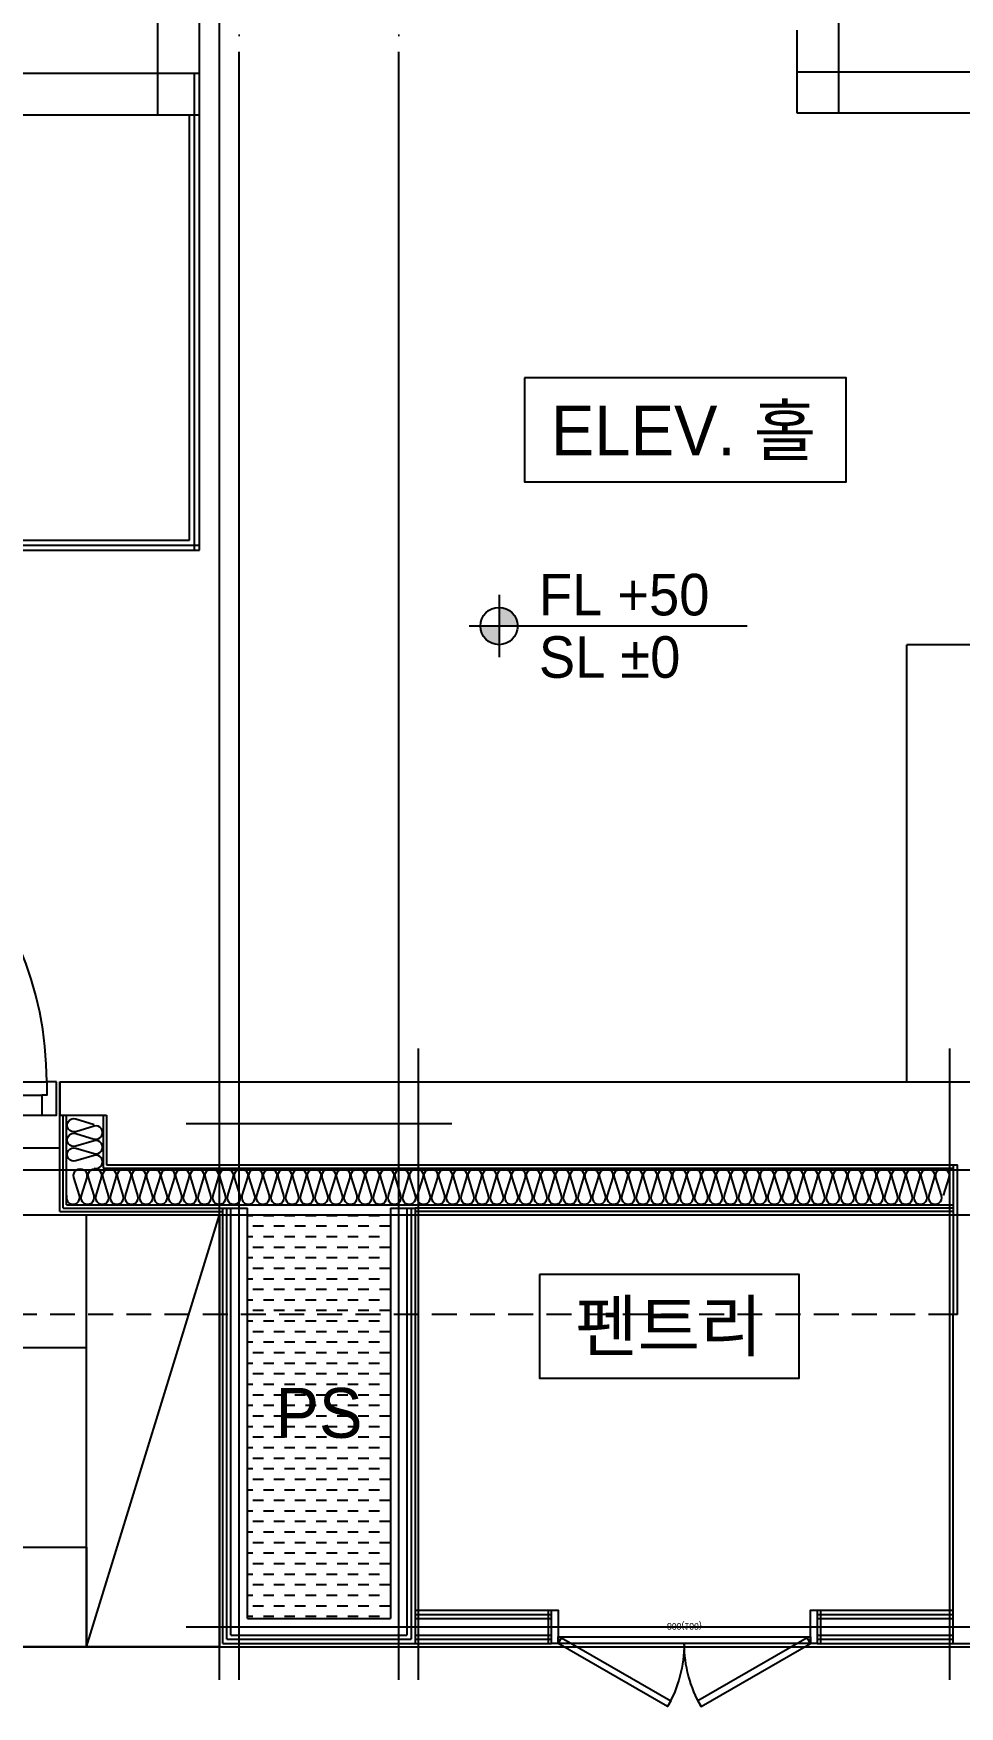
# Model space of a CAD drawing. Header units: millimetres. Extents: x -24416 to 92204, y -190080 to 23760.
# Drawn here: x 69253 to 72042, y -88187 to -83152 of the extents above; entities that cross this region are included whole.
import ezdxf
from ezdxf.enums import TextEntityAlignment as Align
from ezdxf.xclip import XClip

# ---------------------------------------------------------------- set-up
doc = ezdxf.new("R2010")
doc.units = ezdxf.units.MM
doc.header["$LTSCALE"] = 50
doc.header["$XCLIPFRAME"] = 0
for name, pattern in [('AUDIT_D_220706163347-0', [0]), ('CEN', [62, 60, -1, 0, -1]), ('HID', [2.3, 1.5, -0.8])]:
    doc.linetypes.add(name, pattern=pattern)
for name, color, linetype in [('A-SOL252', 252, 'Continuous'), ('A-STEEL', 4, 'Continuous'), ('A-레벨', 7, 'AUDIT_D_220706163347-0'), ('A-창호부호', 4, 'Continuous'), ('CEN_CON', 1, 'CEN'), ('CEN_WALL', 12, 'CEN'), ('CONC', 2, 'Continuous'), ('dan1', 7, 'HID'), ('DOOR', 4, 'Continuous'), ('FUR', 4, 'Continuous'), ('INS', 8, 'Continuous'), ('ROM', 7, 'AUDIT_D_220706163347-0'), ('WAL_DRY', 7, 'Continuous'), ('바닥타일', 8, 'Continuous'), ('실명', 3, 'AUDIT_D_220706163347-0'), ('실명박스', 7, 'AUDIT_D_220706163347-0')]:
    doc.layers.add(name, color=color, linetype=linetype)
for name, color, linetype, plot in [('AA-XXXX-MC', 153, 'AUDIT_D_220706163347-0', False), ('MC', 135, 'Continuous', False), ('X - 단위세대$0$0_임시', 134, 'Continuous', False)]:
    doc.layers.add(name, color=color, linetype=linetype, plot=plot)
doc.styles.add('HAUD01', font='Dotum.ttf')
doc.styles.add('HAUD02', font='Dotum.ttf', dxfattribs={"width": 0.8})

# ---------------------------------------------------------------- blocks, each defined once
blk = doc.blocks.new('insul1')
blk.add_lwpolyline([(0, 0.25, 1.344031), (0.35, 0.25), (0.2, 0.75, -1.344031), (0.55, 0.75), (0.4, 0.25)], format="xyb")
blk = doc.blocks.new('DOOR-800(100)')
at = {"layer": 'DOOR'}
for points in [[(359.1, 272.7), (349.1, 290), (20, 100), (30, 82.7)], [(440.9, 272.7), (450.9, 290), (780, 100), (770, 82.7)], [(20, 100), (0, 100), (0, 0), (20, 0)], [(780, 80), (780, 100), (20, 100), (20, 80)], [(800, 100), (780, 100), (780, 0), (800, 0)]]:
    blk.add_lwpolyline(points, close=True, dxfattribs=at)
for centre, start, end in [((20, 100), 0, 30), ((780, 100), 150, 180)]:
    blk.add_arc(centre, 380, start, end, dxfattribs=at)
at = {"layer": 'X - 단위세대$0$0_임시'}
for p, q in [((-10, 0), (-10, 100)), ((810, 0), (810, 100))]:
    blk.add_line(p, q, dxfattribs=at)
at = {"layer": 'X - 단위세대$0$0_임시', "style": 'HAUD02'}
blk.add_text('800(100)', height=20, dxfattribs=at).set_placement((400.3, 46.2), align=Align.MIDDLE)
blk = doc.blocks.new('FSD-1100(100)')
at = {"layer": 'DOOR'}
for p, q in [((30, 100), (1070, 100)), ((45, 60), (1055, 60)), ((45, 0), (1055, 0))]:
    blk.add_line(p, q, dxfattribs=at)
blk.add_lwpolyline([(30, 100), (30, 1140), (60, 1140), (60, 100), (30, 100)], dxfattribs=at)
for points in [[(0, 100), (30, 100), (30, 60), (45, 60), (45, 0), (0, 0)], [(1100, 100), (1070, 100), (1070, 60), (1055, 60), (1055, 0), (1100, 0)]]:
    blk.add_lwpolyline(points, close=True, dxfattribs=at)
blk.add_arc((30, 100), 1040, 0, 90, dxfattribs=at)
at = {"layer": 'X - 단위세대$0$0_임시'}
for p, q in [((-10, 0), (-10, 100)), ((1110, 0), (1110, 100))]:
    blk.add_line(p, q, dxfattribs=at)
at = {"layer": 'X - 단위세대$0$0_임시', "style": 'HAUD02'}
blk.add_text('1100(100)', height=20, dxfattribs=at).set_placement((497.5, 32.2), align=Align.MIDDLE)
blk = doc.blocks.new('U-121B(확장)1', base_point=(292391.8, -178477.8))
at = {"layer": 'A-SOL252'}
h = blk.add_hatch(dxfattribs=at)
h.set_pattern_fill('DASH', color=256, scale=10, style=0)
h.paths.add_polyline_path([(304476.8, -173167.8), (304906.8, -173167.8), (304906.8, -171922.8), (304476.8, -171922.8)])
at = {"layer": 'CEN_CON'}
for p, q in [((304291.8, -171677.8), (305091.8, -171677.8)), ((300551.8, -171817.8), (306726.8, -171817.8))]:
    blk.add_line(p, q, dxfattribs=at)
at = {"layer": 'CEN_WALL'}
for p, q in [((304451.8, -173352.8), (304451.8, -171452.8)), ((304931.8, -173352.8), (304931.8, -171452.8)), ((304291.8, -173192.8), (306726.8, -173192.8))]:
    blk.add_line(p, q, dxfattribs=at)
at = {"layer": 'CONC'}
for p, q in [((303911.8, -171552.8), (306838.8, -171552.8)), ((303911.8, -171552.8), (303911.8, -171652.8)), ((303911.8, -171652.8), (304051.8, -171652.8)), ((304051.8, -171652.8), (304051.8, -171802.8)), ((304051.8, -171802.8), (306614.8, -171802.8)), ((306614.8, -172252.8), (306614.8, -171802.8)), ((306601.8, -173242.8), (306601.8, -172252.8)), ((306614.8, -172252.8), (306601.8, -172252.8)), ((306601.8, -173242.8), (306851.8, -173242.8))]:
    blk.add_line(p, q, dxfattribs=at)
at = {"layer": 'dan1'}
blk.add_lwpolyline([(306601.8, -172252.8), (300861.8, -172252.8)], dxfattribs=at)
at = {"layer": 'FUR'}
blk.add_lwpolyline([(303991.8, -173252.8), (303991.8, -171952.8), (304391.8, -171952.8), (304391.8, -173252.8), (303991.8, -173252.8), (304391.8, -171952.8)], dxfattribs=at)
blk.add_lwpolyline([(302791.8, -172952.8), (303991.8, -172952.8), (303991.8, -173252.8), (302791.8, -173252.8)], close=True, dxfattribs=at)
at = {"layer": 'INS'}
for p, q in [((303931.8, -171922.8), (303931.8, -171652.8)), ((304041.8, -171652.8), (304041.8, -171812.8)), ((304041.8, -171812.8), (306601.8, -171812.8)), ((306601.8, -171802.8), (306601.8, -172252.8)), ((303931.8, -171922.8), (306601.8, -171922.8))]:
    blk.add_line(p, q, dxfattribs=at)
at = {"layer": 'MC'}
for p, q in [((304391.8, -173352.8), (304391.8, -171452.8)), ((304991.8, -173352.8), (304991.8, -171452.8)), ((306591.8, -173352.8), (306591.8, -171452.8)), ((300551.8, -171952.8), (306726.8, -171952.8)), ((300551.8, -173252.8), (306726.8, -173252.8))]:
    blk.add_line(p, q, dxfattribs=at)
at = {"layer": 'WAL_DRY'}
for p, q in [((303911.8, -171942.8), (303911.8, -171652.8)), ((303921.8, -171932.8), (303921.8, -171652.8)), ((303911.8, -171942.8), (304401.8, -171942.8)), ((303921.8, -171932.8), (304401.8, -171932.8)), ((304401.8, -173242.8), (304401.8, -171932.8)), ((304401.8, -171932.8), (304476.8, -171932.8)), ((304414.3, -173230.3), (304414.3, -171932.8)), ((304426.8, -173217.8), (304426.8, -171932.8)), ((304476.8, -173167.8), (304476.8, -171932.8)), ((304906.8, -171932.8), (304906.8, -173167.8)), ((304906.8, -171932.8), (304981.8, -171932.8)), ((304956.8, -171932.8), (304956.8, -173217.8)), ((304969.3, -171932.8), (304969.3, -173230.3)), ((304981.8, -171932.8), (304981.8, -173242.8)), ((306601.8, -171932.8), (304981.8, -171932.8)), ((306601.8, -171942.8), (304981.8, -171942.8)), ((304981.8, -173142.8), (305391.8, -173142.8)), ((306191.8, -173142.8), (306601.8, -173142.8)), ((304476.8, -173167.8), (304906.8, -173167.8)), ((304981.8, -173155.3), (305391.8, -173155.3)), ((304981.8, -173167.8), (305391.8, -173167.8)), ((306191.8, -173155.3), (306601.8, -173155.3)), ((306191.8, -173167.8), (306601.8, -173167.8)), ((304401.8, -173242.8), (304981.8, -173242.8)), ((304414.3, -173230.3), (304969.3, -173230.3)), ((304426.8, -173217.8), (304956.8, -173217.8)), ((304981.8, -173217.8), (305391.8, -173217.8)), ((304981.8, -173230.3), (305391.8, -173230.3)), ((304981.8, -173242.8), (305391.8, -173242.8)), ((306191.8, -173217.8), (306601.8, -173217.8)), ((306191.8, -173230.3), (306601.8, -173230.3)), ((306191.8, -173242.8), (306601.8, -173242.8))]:
    blk.add_line(p, q, dxfattribs=at)
at = {"layer": '바닥타일'}
for p, q in [((303911.8, -171752.8), (302781.8, -171752.8)), ((303991.8, -172352.8), (302781.8, -172352.8))]:
    blk.add_line(p, q, dxfattribs=at)
at = {"layer": 'DOOR'}
blk.add_blockref('FSD-1100(100)', (302801.8, -171652.8), dxfattribs=at)
at = {"layer": 'DOOR', "xscale": -1, "rotation": 180}
blk.add_blockref('DOOR-800(100)', (305391.8, -173142.8), dxfattribs=at)
at = {"layer": 'INS', "xscale": 110, "yscale": 110, "zscale": 110, "rotation": 90, "row_count": 1, "column_count": 3, "row_spacing": 0, "column_spacing": 44}
blk.add_blockref('insul1', (304041.8, -171812.8), dxfattribs=at)
at = {"layer": 'INS', "xscale": 110, "yscale": 110, "zscale": 110, "row_count": 1, "column_count": 60, "row_spacing": 0, "column_spacing": 44}
blk.add_blockref('insul1', (303931.8, -171922.8), dxfattribs=at)
blk = doc.blocks.new('CO-102-28F', base_point=(243441.5, -43595.4))
at = {"layer": 'A-STEEL'}
for p, q in [((274931.5, -45060.4), (274931.5, -43780.4)), ((274961.5, -45090.4), (274961.5, -43780.4)), ((272461.5, -45060.4), (274931.5, -45060.4)), ((272461.5, -45090.4), (274961.5, -45090.4))]:
    blk.add_line(p, q, dxfattribs=at)
at = {"layer": 'CEN_CON'}
for p, q in [((276886.5, -43775.4), (276886.5, -38335.4)), ((274836.5, -43780.4), (274836.5, -40580.4)), ((276761.5, -43650.4), (279611.5, -43650.4)), ((274961.5, -43655.4), (271911.5, -43655.4)), ((274946.5, -45090.4), (274946.5, -43655.4)), ((272461.5, -45075.4), (274961.5, -45075.4))]:
    blk.add_line(p, q, dxfattribs=at)
at = {"layer": 'CONC', "color": 2}
for p, q in [((274961.5, -43780.4), (274961.5, -42800.4)), ((272461.5, -43780.4), (274961.5, -43780.4))]:
    blk.add_line(p, q, dxfattribs=at)
at = {"layer": 'CONC'}
for p, q in [((276761.5, -43775.4), (276761.5, -43525.4)), ((279611.5, -43775.4), (276761.5, -43775.4)), ((277091.5, -46690.4), (277091.5, -45375.4)), ((277356.5, -45375.4), (277091.5, -45375.4))]:
    blk.add_line(p, q, dxfattribs=at)
blk = doc.blocks.new('A$Cb33ca4a3')
at = {"layer": 'A-레벨'}
h = blk.add_hatch(color=256, dxfattribs=at)
h.paths.add_polyline_path([(70654.9, -108751.9), (70654.9, -108695.6), (70598.7, -108695.6, 0.414214)])
h.paths.add_polyline_path([(70654.9, -108639.4), (70654.9, -108695.6), (70711.2, -108695.6, 0.414214)])
for p, q in [((70654.9, -108601.9), (70654.9, -108789.4)), ((71402, -108695.6), (70564.9, -108695.6))]:
    blk.add_line(p, q, dxfattribs=at)
blk.add_circle((70654.9, -108695.6), 56.2, dxfattribs=at)
at = {"layer": 'A-레벨', "color": 4, "style": 'HAUD01'}
for s, p in [('FL +50', (70775, -108663.7)), ('SL %%P0', (70775, -108851.4))]:
    blk.add_text(s, height=125, dxfattribs=at).set_placement(p)

msp = doc.modelspace()

# ---------------------------------------------------------------- linework, layer by layer
at = {"layer": 'AA-XXXX-MC'}
msp.add_line((69812.8, -86207.4), (69812.8, -77012.4), dxfattribs=at)
at = {"layer": 'CEN_CON'}
for p, q in [((69872.8, -86207.4), (69872.8, -77012.4)), ((70352.8, -86207.4), (70352.8, -77012.4))]:
    msp.add_line(p, q, dxfattribs=at)
at = {"layer": '실명박스'}
for points in [[(70731.4, -84189.2), (70731.4, -84501.7), (71700.5, -84501.7), (71700.5, -84189.2)], [(70776.8, -86886.7), (70776.8, -87199.2), (71558.4, -87199.2), (71558.4, -86886.7)]]:
    msp.add_lwpolyline(points, close=True, dxfattribs=at)

# ---------------------------------------------------------------- block references
ref = msp.add_blockref('CO-102-28F', (38232.8, -83212.4))
XClip(ref).set_block_clipping_path([(261941.6864388323, -53915.4314148592), (288266.4609298514, -37395.4314165701)])
ref = msp.add_blockref('U-121B(확장)1', (57812.8, -93232.4))
XClip(ref).set_block_clipping_path([(291236.9970359709, -178777.7726251345), (317561.77152699, -162257.7726268454)])
at = {"layer": 'A-창호부호'}
msp.add_blockref('A$Cb33ca4a3', (0, 23760), dxfattribs=at)

# ---------------------------------------------------------------- texts
at = {"layer": 'ROM', "color": 3, "style": 'HAUD01'}
msp.add_text('PS', height=150, dxfattribs=at).set_placement((70112.8, -87303.6), align=Align.MIDDLE)
at = {"layer": '실명', "style": 'HAUD01'}
for s, p in [('ELEV. 홀', (71210.5, -84343.2)), ('펜트리', (71166.2, -87040.7))]:
    msp.add_text(s, height=150, dxfattribs=at).set_placement(p, align=Align.MIDDLE)

doc.saveas('drawing.dxf')
